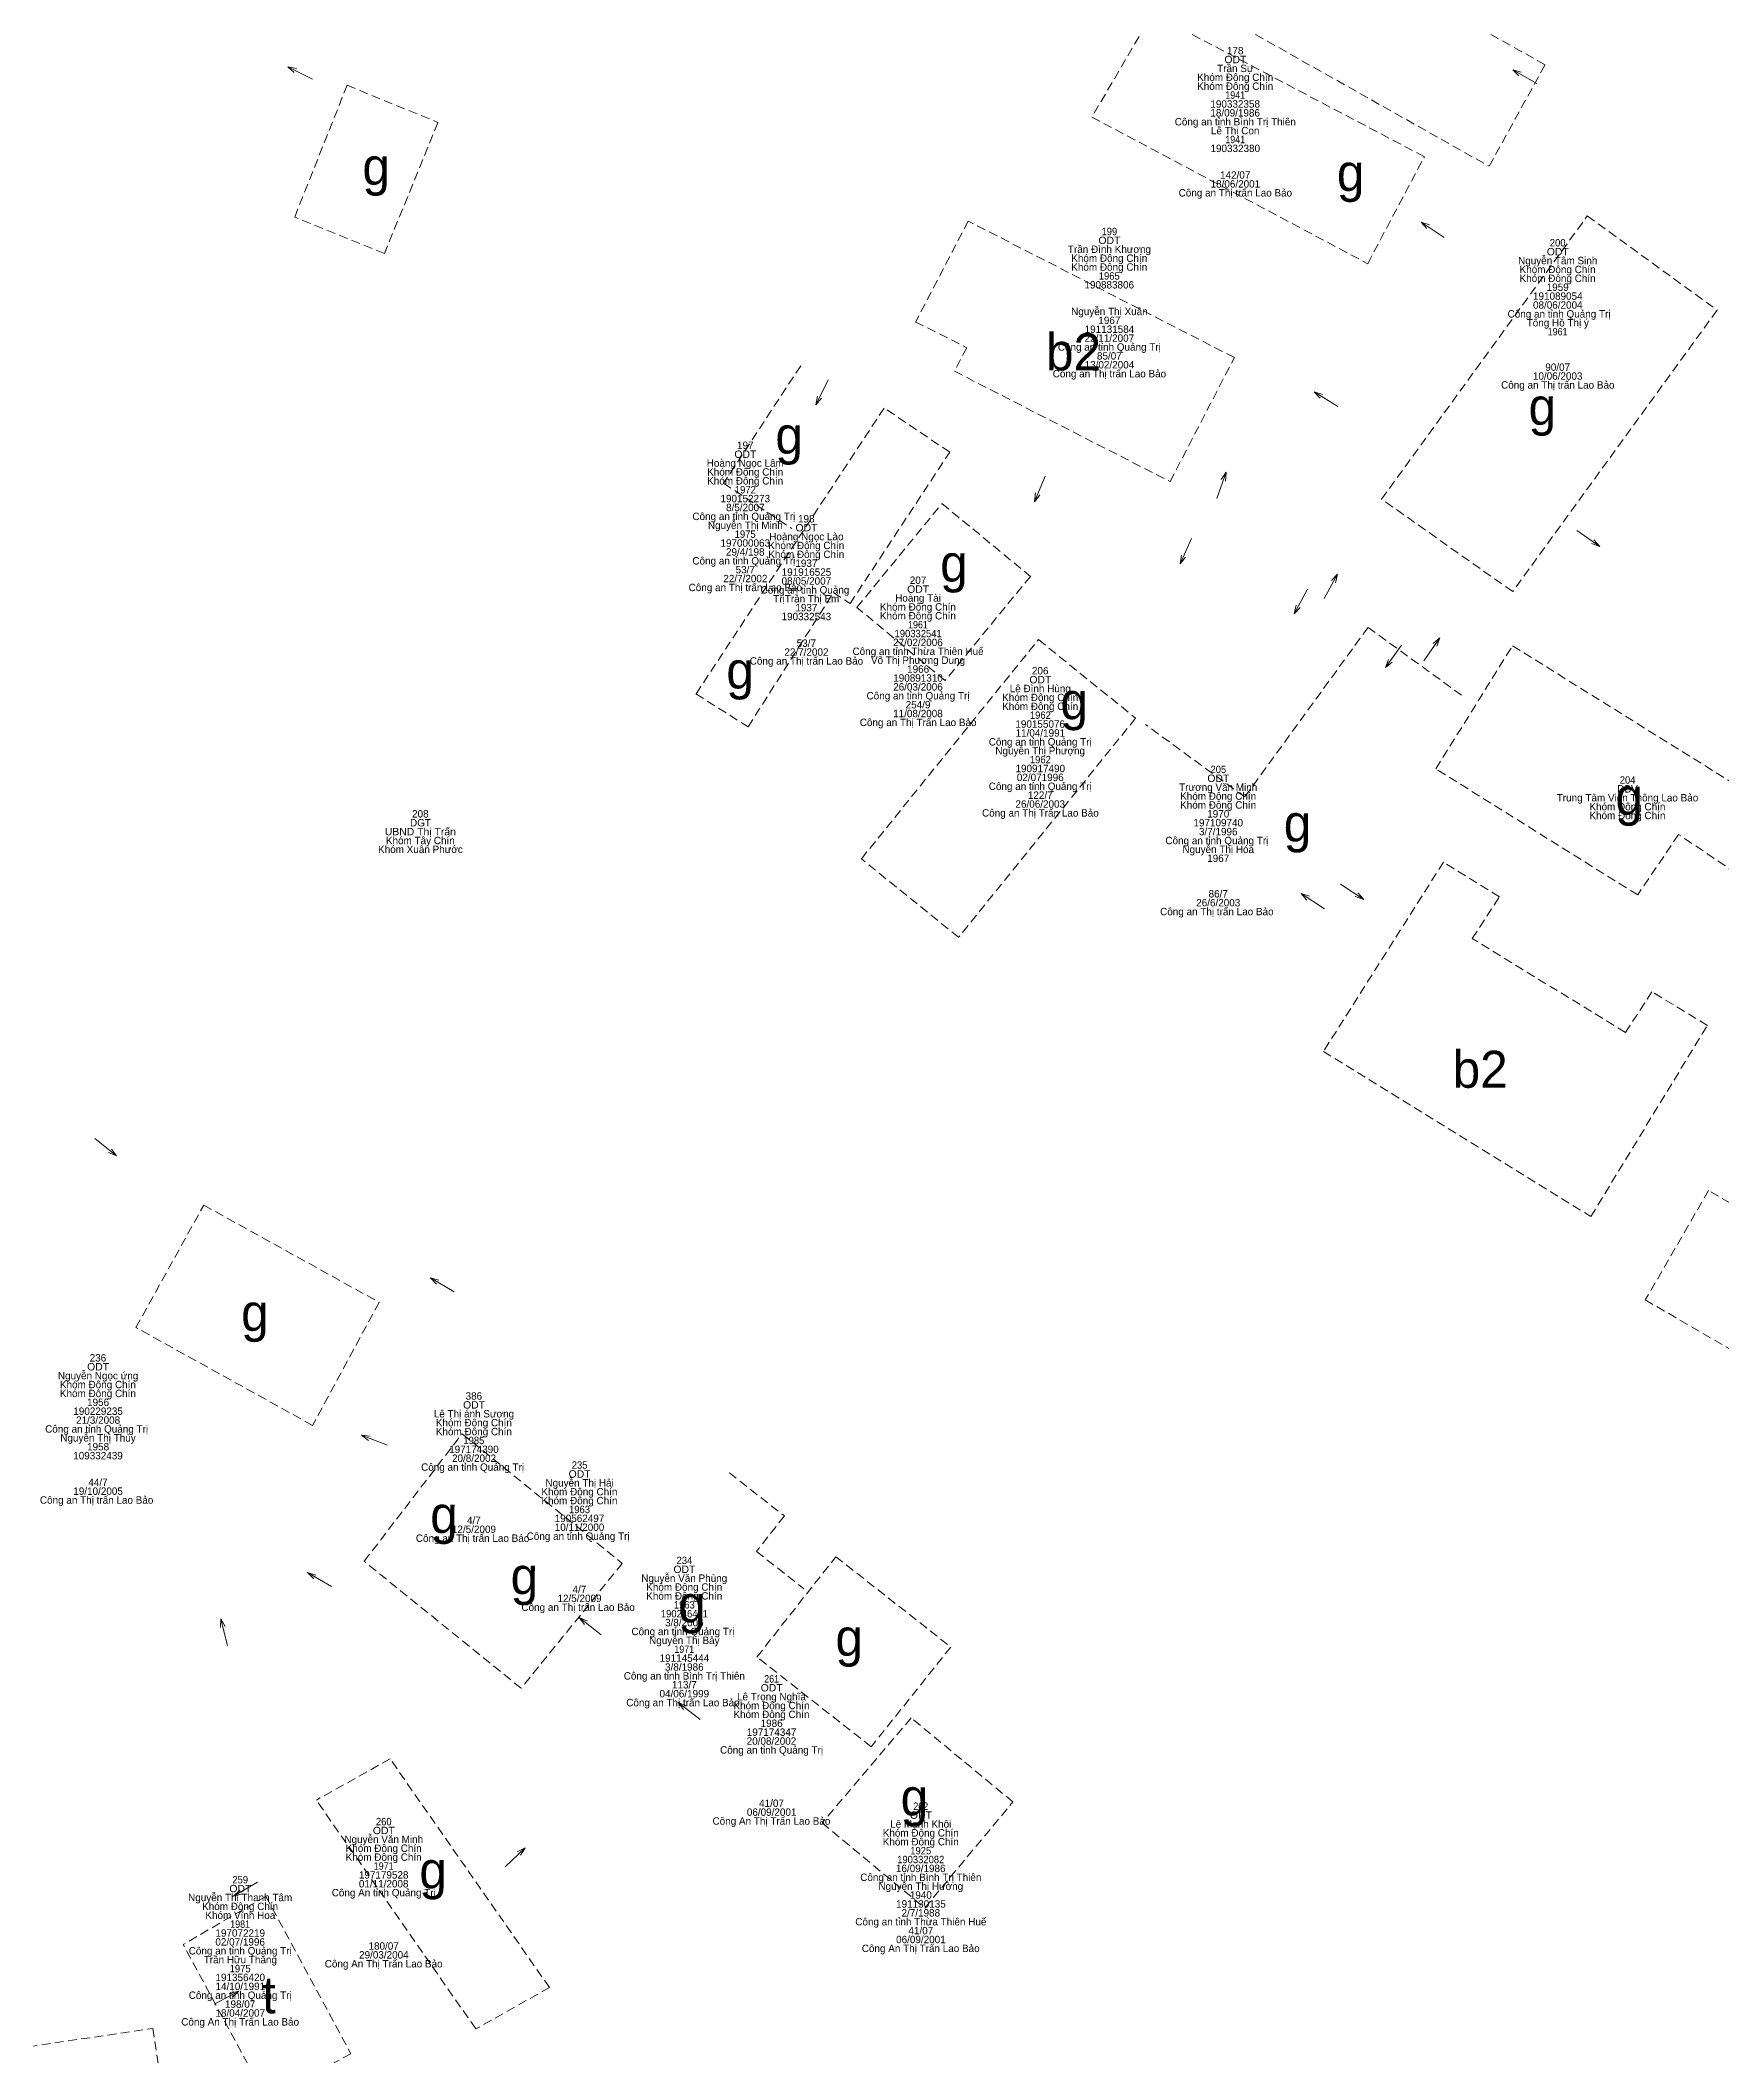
# Model space of a CAD drawing. Header units: metres. Extents: x 537497 to 538007, y 1836993 to 1837512.
# Drawn here: x 537853 to 537943.8, y 1837202.6 to 1837311.5 of the extents above; entities that cross this region are included whole.
import ezdxf
from ezdxf.enums import TextEntityAlignment as Align

# ---------------------------------------------------------------- set-up
doc = ezdxf.new("R2010")
doc.units = ezdxf.units.M
doc.header["$LTSCALE"] = 0.16
doc.linetypes.add('MEDIUM_DASHED', pattern=[4.5, 3, -1.5])
doc.layers.add('14', color=7, linetype='MEDIUM_DASHED', lineweight=13)
doc.layers.add('16', color=7, linetype='Continuous', lineweight=13)
doc.layers.add('15', color=7, linetype='Continuous')

msp = doc.modelspace()

# ---------------------------------------------------------------- linework, layer by layer
at = {"layer": '14'}
for p, q in [((537901.72, 1837286.49), (537906.5, 1837282.56)), ((537906.5, 1837282.56), (537901.89, 1837276.93)), ((537924.73, 1837279.8), (537929.91, 1837276.04)), ((537865.21, 1837211.25), (537860.75, 1837208.65))]:
    msp.add_line(p, q, dxfattribs=at)
for points in [[(537914.26, 1837314.31), (537931.27, 1837304.71), (537934.29, 1837310.2), (537917.2, 1837319.68)], [(537913.09, 1837312.96), (537909.82, 1837307.37), (537924.71, 1837299.45), (537927.77, 1837305.23)], [(537874.5, 1837307.08), (537871.62, 1837300), (537866.77, 1837301.97), (537869.6, 1837309.09)], [(537903.14, 1837301.75), (537900.3, 1837296.3), (537903.06, 1837294.91), (537902.4, 1837293.64), (537914.04, 1837287.68), (537917.51, 1837294.38)], [(537932.54, 1837281.74), (537925.46, 1837286.73), (537936.57, 1837302.03), (537943.58, 1837296.94)], [(537888.44, 1837276.21), (537891.25, 1837274.43), (537895.87, 1837281.69), (537896.76, 1837281.09), (537902.14, 1837289.27), (537898.6, 1837291.65)], [(537902.62, 1837263.06), (537897.37, 1837267.3), (537906.93, 1837279.14), (537912.18, 1837274.9)], [(537949.32, 1837268.34), (537946.99, 1837264.9), (537941.5, 1837268.62), (537939.29, 1837265.35), (537928.39, 1837272.16), (537932.53, 1837278.81)], [(537939.7, 1837243.47), (537945.84, 1837239.9), (537949.26, 1837245.83), (537943.11, 1837249.38)], [(537861.86, 1837248.59), (537871.33, 1837243.34), (537867.74, 1837236.69), (537858.2, 1837241.98)], [(537870.52, 1837229.35), (537875.81, 1837236.24), (537884.46, 1837229.24), (537879, 1837222.49)], [(537895.99, 1837229.6), (537902.2, 1837224.72), (537897.9, 1837219.33), (537891.73, 1837224.18)], [(537905.55, 1837216.35), (537900.06, 1837220.89), (537895.25, 1837215.22), (537900.79, 1837210.62)]]:
    msp.add_lwpolyline(points, close=True, dxfattribs=at)
for points in [[(537894.1, 1837293.94), (537889.93, 1837287.59), (537893.62, 1837285.14)], [(537901.89, 1837276.93), (537897.13, 1837280.88), (537901.72, 1837286.49)], [(537924.73, 1837279.8), (537918.07, 1837270.64), (537912.72, 1837274.55)], [(537931.82, 1837265.25), (537928.8, 1837267.12), (537922.32, 1837256.89), (537936.76, 1837247.97), (537943.05, 1837258.3), (537940.06, 1837260.12)], [(537940.06, 1837260.12), (537938.63, 1837257.92), (537930.36, 1837262.99), (537931.82, 1837265.25)], [(537890.24, 1837234.13), (537893.21, 1837231.8), (537891.7, 1837229.88), (537894.27, 1837227.87)], [(537880.53, 1837206.32), (537871.92, 1837218.68), (537867.94, 1837216.45)], [(537880.53, 1837206.32), (537876.55, 1837204.09), (537867.94, 1837216.45)], [(537865.21, 1837211.25), (537869.81, 1837202.75), (537865.27, 1837200.29), (537860.75, 1837208.65)], [(537843.85, 1837201.85), (537859.11, 1837204.12), (537860.19, 1837196.86)]]:
    msp.add_lwpolyline(points, dxfattribs=at)
at = {"layer": '16'}
for p, q in [((537866.4, 1837310.08), (537866.87, 1837309.99)), ((537932.54, 1837309.92), (537933, 1837309.8)), ((537927.59, 1837301.7), (537928.05, 1837301.55)), ((537894.91, 1837291.83), (537895, 1837292.3)), ((537921.82, 1837292.52), (537922.27, 1837292.38)), ((537917.07, 1837288.18), (537917.03, 1837287.71)), ((537906.71, 1837286.59), (537906.78, 1837287.07)), ((537937.24, 1837284.18), (537936.79, 1837284.34)), ((537914.58, 1837283.23), (537914.65, 1837283.71)), ((537923.08, 1837282.68), (537922.97, 1837282.21)), ((537920.74, 1837280.54), (537920.85, 1837281)), ((537928.6, 1837279.23), (537928.44, 1837278.78)), ((537925.67, 1837277.63), (537925.83, 1837278.07)), ((537921.12, 1837265.43), (537921.57, 1837265.28)), ((537924.5, 1837265.11), (537924.04, 1837265.26)), ((537857.15, 1837251.25), (537856.72, 1837251.44)), ((537874.1, 1837244.67), (537874.55, 1837244.54)), ((537870.38, 1837236.16), (537870.85, 1837236.11)), ((537867.47, 1837228.74), (537867.92, 1837228.61)), ((537862.78, 1837226.24), (537863.01, 1837225.83)), ((537882.14, 1837226.31), (537882.58, 1837226.12)), ((537887.48, 1837221.73), (537887.92, 1837221.54)), ((537879.21, 1837213.88), (537878.96, 1837213.47)), ((537863.47, 1837211.26), (537863.81, 1837211.59)), ((537863.76, 1837206.12), (537863.41, 1837205.8))]:
    msp.add_line(p, q, dxfattribs=at)
for points in [[(537867.74, 1837309.42), (537866.4, 1837310.08), (537866.75, 1837309.77)], [(537933.85, 1837309.19), (537932.54, 1837309.92), (537932.88, 1837309.59)], [(537928.84, 1837300.87), (537927.59, 1837301.7), (537927.9, 1837301.35)], [(537895.57, 1837293.17), (537894.91, 1837291.83), (537895.22, 1837292.18)], [(537923.1, 1837291.73), (537921.82, 1837292.52), (537922.14, 1837292.18)], [(537907.29, 1837287.98), (537906.71, 1837286.59), (537907, 1837286.97)], [(537916.56, 1837286.77), (537917.07, 1837288.18), (537916.8, 1837287.8)], [(537915.19, 1837284.61), (537914.58, 1837283.23), (537914.88, 1837283.6)], [(537936, 1837285.03), (537937.24, 1837284.18), (537936.93, 1837284.54)], [(537922.36, 1837281.36), (537923.08, 1837282.68), (537922.76, 1837282.34)], [(537921.46, 1837281.86), (537920.74, 1837280.54), (537921.06, 1837280.88)], [(537926.53, 1837278.85), (537925.67, 1837277.63), (537926.03, 1837277.93)], [(537927.74, 1837278), (537928.6, 1837279.23), (537928.24, 1837278.93)], [(537923.24, 1837265.93), (537924.5, 1837265.11), (537924.18, 1837265.46)], [(537922.37, 1837264.6), (537921.12, 1837265.43), (537921.43, 1837265.07)], [(537855.98, 1837252.19), (537857.15, 1837251.25), (537856.87, 1837251.62)], [(537875.38, 1837243.9), (537874.1, 1837244.67), (537874.42, 1837244.33)], [(537871.78, 1837235.62), (537870.38, 1837236.16), (537870.76, 1837235.88)], [(537868.76, 1837227.98), (537867.47, 1837228.74), (537867.8, 1837228.4)], [(537863.14, 1837224.79), (537862.78, 1837226.24), (537862.77, 1837225.77)], [(537883.32, 1837225.38), (537882.14, 1837226.31), (537882.42, 1837225.93)], [(537888.66, 1837220.8), (537887.48, 1837221.73), (537887.76, 1837221.35)], [(537878.13, 1837212.84), (537879.21, 1837213.88), (537878.79, 1837213.65)], [(537864.77, 1837212.01), (537863.47, 1837211.26), (537863.93, 1837211.38)], [(537862.43, 1837205.43), (537863.76, 1837206.12), (537863.3, 1837206.02)]]:
    msp.add_lwpolyline(points, dxfattribs=at)

# ---------------------------------------------------------------- texts
at = {"layer": '15'}
for s, width, p in [('ODT', 1.05, (537917.565, 1837310.28)), ('1941', 0.9, (537917.555, 1837308.36)), ('1941', 0.9, (537917.555, 1837305.96)), ('ODT', 1.05, (537910.765, 1837300.51)), ('199', 0.95, (537910.76, 1837300.99)), ('200', 0.95, (537934.97, 1837300.38)), ('ODT', 1.05, (537934.975, 1837299.9)), ('1965', 0.95, (537910.755, 1837298.59)), ('1961', 0.9, (537934.965, 1837295.58)), ('ODT', 1.05, (537891.105, 1837288.96)), ('1972', 0.95, (537891.105, 1837287.04)), ('ODT', 1.05, (537894.405, 1837284.99)), ('1975', 0.95, (537891.095, 1837284.64)), ('ODT', 1.05, (537900.435, 1837281.67)), ('1961', 0.9, (537900.425, 1837279.75)), ('190332541', 0.95, (537900.435, 1837279.27)), ('ODT', 1.05, (537907.035, 1837276.78)), ('1962', 0.95, (537907.035, 1837274.86)), ('1962', 0.95, (537907.035, 1837272.46)), ('205', 0.95, (537916.645, 1837271.93)), ('ODT', 1.05, (537916.645, 1837271.45)), ('204', 0.95, (537938.745, 1837271.36)), ('UBND Thị Trấn', 1.05, (537873.555, 1837268.57)), ('ODT', 1.05, (537856.155, 1837239.66)), ('ODT', 1.05, (537876.455, 1837237.6)), ('1985', 0.95, (537876.445, 1837235.68)), ('ODT', 1.05, (537882.155, 1837233.87)), ('235', 0.95, (537882.155, 1837234.35)), ('1963', 0.95, (537882.15, 1837231.95)), ('ODT', 1.05, (537887.815, 1837228.72)), ('234', 0.95, (537887.815, 1837229.2)), ('190246491', 0.95, (537887.815, 1837226.32)), ('1963', 0.95, (537887.81, 1837226.8)), ('1971', 0.9, (537887.805, 1837224.4)), ('261', 0.9, (537892.525, 1837222.8)), ('ODT', 1.05, (537892.525, 1837222.32)), ('ODT', 1.05, (537900.585, 1837215.44)), ('262', 0.9, (537900.575, 1837215.92)), ('ODT', 1.05, (537871.585, 1837214.61)), ('260', 0.95, (537871.58, 1837215.09)), ('190332082', 0.95, (537900.575, 1837213.04)), ('1925', 0.95, (537900.575, 1837213.52)), ('259', 0.95, (537863.83, 1837211.95)), ('1971', 0.9, (537871.575, 1837212.69)), ('ODT', 1.05, (537863.835, 1837211.47)), ('1981', 0.9, (537863.825, 1837209.55)), ('1975', 0.95, (537863.825, 1837207.15))]:
    msp.add_text(s, height=0.4, dxfattribs=dict(at, width=width)).set_placement(p, align=Align.CENTER)
for s, p in [('178', (537917.555, 1837310.76)), ('Khóm Đông Chín', (537917.555, 1837309.32)), ('Khóm Đông Chín', (537917.555, 1837308.84)), ('Trần Sự', (537917.565, 1837309.8)), ('190332358', (537917.555, 1837307.88)), ('Công an tỉnh Bình Trị Thiên', (537917.56, 1837306.92)), ('18/09/1986', (537917.555, 1837307.4)), ('Lê Thị Con', (537917.555, 1837306.44)), ('190332380', (537917.56, 1837305.48)), ('18/06/2001', (537917.565, 1837303.56)), ('142/07', (537917.555, 1837304.04)), ('Công an Thị trấn Lao Bảo', (537917.565, 1837303.08)), ('Trần Đình Khương', (537910.765, 1837300.03)), ('Khóm Đông Chín', (537910.755, 1837299.55)), ('Khóm Đông Chín', (537910.755, 1837299.07)), ('Nguyễn Tâm Sinh', (537934.97, 1837299.42)), ('190883806', (537910.755, 1837298.11)), ('Khóm Đông Chín', (537934.965, 1837298.94)), ('Khóm Đông Chín', (537934.965, 1837298.46)), ('1959', (537934.97, 1837297.98)), ('08/06/2004', (537934.975, 1837297.02)), ('191089054', (537934.975, 1837297.5)), ('Nguyễn Thị Xuân', (537910.765, 1837296.67)), ('1967', (537910.76, 1837296.19)), (' Công an tỉnh Quảng Trị', (537934.97, 1837296.54)), ('Tống Hồ Thị ý', (537934.975, 1837296.06)), ('Công an tỉnh Quảng Trị', (537910.76, 1837294.75)), ('22/11/2007', (537910.76, 1837295.23)), ('191131584', (537910.765, 1837295.71)), ('13/02/2004', (537910.765, 1837293.79)), ('85/07', (537910.76, 1837294.27)), ('90/07', (537934.97, 1837293.66)), ('Công an Thị trấn Lao Bảo', (537910.765, 1837293.31)), ('Công an Thị trấn Lao Bảo', (537934.975, 1837292.7)), ('10/06/2003', (537934.97, 1837293.18)), ('197', (537891.1, 1837289.44)), ('Hoàng Ngọc Lâm', (537891.1, 1837288.48)), ('Khóm Đông Chín', (537891.095, 1837288)), ('Khóm Đông Chín', (537891.095, 1837287.52)), ('190152273', (537891.1, 1837286.56)), ('8/5/2007', (537891.105, 1837286.08)), ('Công an tỉnh Quảng Trị ', (537891.1, 1837285.6)), ('Nguyễn Thị Minh', (537891.105, 1837285.12)), ('198', (537894.395, 1837285.47)), ('197000063', (537891.1, 1837284.16)), ('Khóm Đông Chín', (537894.395, 1837284.03)), ('Hoàng Ngọc Lào', (537894.4, 1837284.51)), ('Công an tỉnh Quảng Trị ', (537891.1, 1837283.2)), ('29/4/198', (537891.1, 1837283.68)), ('53/7', (537891.1, 1837282.72)), ('Khóm Đông Chín', (537894.395, 1837283.55)), ('1937', (537894.4, 1837283.07)), ('Công an Thị trấn Lao Bảo', (537891.105, 1837281.76)), ('22/7/2002', (537891.105, 1837282.24)), ('Công an tỉnh Quảng ', (537894.4, 1837281.63)), ('08/05/2007', (537894.4, 1837282.11)), ('191916525', (537894.405, 1837282.59)), ('207', (537900.43, 1837282.15)), ('TrịTrần Thị Em', (537894.395, 1837281.15)), ('1937', (537894.4, 1837280.67)), ('Khóm Đông Chín', (537900.425, 1837280.71)), ('Hoàng Tài', (537900.43, 1837281.19)), ('190332543', (537894.4, 1837280.19)), ('Khóm Đông Chín', (537900.425, 1837280.23)), ('53/7', (537894.4, 1837278.75)), ('Công an tỉnh Thừa Thiên Huế', (537900.43, 1837278.31)), ('27/02/2006', (537900.425, 1837278.79)), ('Công an Thị trấn Lao Bảo', (537894.405, 1837277.79)), ('22/7/2002', (537894.405, 1837278.27)), ('Võ Thị Phương Dung', (537900.43, 1837277.83)), ('1966', (537900.435, 1837277.35)), ('206', (537907.025, 1837277.26)), ('26/03/2006', (537900.425, 1837276.39)), ('190891310', (537900.43, 1837276.87)), ('Lê Đình Hùng', (537907.03, 1837276.3)), ('Công an tỉnh Quảng Trị', (537900.43, 1837275.91)), ('254/9', (537900.43, 1837275.43)), ('Khóm Đông Chín', (537907.025, 1837275.82)), ('Khóm Đông Chín', (537907.025, 1837275.34)), ('Công an Thị Trấn Lao Bảo', (537900.435, 1837274.47)), ('11/08/2008', (537900.425, 1837274.95)), ('190155076', (537907.025, 1837274.38)), ('Công an tỉnh Quảng Trị', (537907.03, 1837273.42)), ('Nguyễn Thị Phượng', (537907.025, 1837272.94)), ('11/04/1991', (537907.035, 1837273.9)), ('190917490', (537907.03, 1837271.98)), ('Công an tỉnh Quảng Trị', (537907.03, 1837271.02)), ('02/071996', (537907.03, 1837271.5)), ('Trương Văn Minh', (537916.64, 1837270.97)), ('DBV', (537938.74, 1837270.88)), ('Công an Thị Trấn Lao Bảo', (537907.035, 1837269.58)), ('26/06/2003', (537907.03, 1837270.06)), ('122/7', (537907.03, 1837270.54)), ('Khóm Đông Chín', (537916.635, 1837270.49)), ('Khóm Đông Chín', (537916.635, 1837270.01)), ('Trung Tâm Viễn Thông Lao Bảo', (537938.74, 1837270.4)), ('Khóm Đông Chín', (537938.735, 1837269.92)), ('DGT', (537873.565, 1837269.05)), ('208', (537873.555, 1837269.53)), ('197109740', (537916.64, 1837269.05)), ('3/7/1996', (537916.64, 1837268.57)), ('1970', (537916.64, 1837269.53)), ('Khóm Đông Chín', (537938.735, 1837269.44)), ('Khóm Xuân Phước', (537873.56, 1837267.61)), ('Khóm Tây Chín', (537873.555, 1837268.09)), ('Công an tỉnh Quảng Trị ', (537916.64, 1837268.09)), ('Nguyễn Thị Hóa', (537916.64, 1837267.61)), ('1967', (537916.64, 1837267.13)), ('Công an Thị trấn Lao Bảo ', (537916.64, 1837264.25)), ('26/6/2003', (537916.64, 1837264.73)), ('86/7', (537916.64, 1837265.21)), ('Nguyễn Ngọc ứng', (537856.155, 1837239.18)), ('236', (537856.145, 1837240.14)), ('Khóm Đông Chín', (537856.145, 1837238.7)), ('Khóm Đông Chín', (537856.145, 1837238.22)), ('386', (537876.445, 1837238.08)), ('190229235', (537856.155, 1837237.26)), ('1956', (537856.155, 1837237.74)), ('Lê Thị ánh Sương', (537876.45, 1837237.12)), ('Công an tỉnh Quảng Trị ', (537856.15, 1837236.3)), ('Nguyễn Thị Thùy', (537856.15, 1837235.82)), ('21/3/2008', (537856.155, 1837236.78)), ('Khóm Đông Chín', (537876.445, 1837236.64)), ('Khóm Đông Chín', (537876.445, 1837236.16)), ('109332439', (537856.15, 1837234.86)), ('1958', (537856.155, 1837235.34)), ('197174390', (537876.45, 1837235.2)), ('Công an tỉnh Quảng Trị ', (537876.45, 1837234.24)), ('20/8/2002', (537876.455, 1837234.72)), ('19/10/2005', (537856.155, 1837232.94)), ('44/7', (537856.15, 1837233.42)), ('Khóm Đông Chín', (537882.145, 1837232.91)), ('Nguyễn Thị Hải', (537882.155, 1837233.39)), ('Công an Thị trấn Lao Bảo ', (537856.15, 1837232.46)), ('Khóm Đông Chín', (537882.145, 1837232.43)), ('Công an Thị trấn Lao Bảo ', (537876.45, 1837230.4)), ('12/5/2009', (537876.45, 1837230.88)), ('4/7', (537876.445, 1837231.36)), ('Công an tỉnh Quảng Trị ', (537882.15, 1837230.51)), ('190562497', (537882.15, 1837231.47)), ('10/11/2000', (537882.15, 1837230.99)), ('Nguyễn Văn Phùng', (537887.805, 1837228.24)), ('12/5/2009', (537882.15, 1837227.15)), ('4/7', (537882.145, 1837227.63)), ('Khóm Đông Chín', (537887.805, 1837227.76)), ('Khóm Đông Chín', (537887.805, 1837227.28)), ('Công an Thị trấn Lao Bảo ', (537882.15, 1837226.67)), ('Công an tỉnh Quảng Trị ', (537887.81, 1837225.36)), ('Nguyễn Thị Bảy', (537887.81, 1837224.88)), ('3/8/2006', (537887.81, 1837225.84)), ('191145444', (537887.815, 1837223.92)), ('Công an tỉnh Bình Trị Thiên', (537887.81, 1837222.96)), ('3/8/1986', (537887.81, 1837223.44)), ('04/06/1999', (537887.81, 1837222)), ('113/7', (537887.81, 1837222.48)), ('Lê Trọng Nghĩa', (537892.515, 1837221.84)), ('Công an Thị trấn Lao Bảo ', (537887.81, 1837221.52)), ('Khóm Đông Chín', (537892.515, 1837221.36)), ('Khóm Đông Chín', (537892.515, 1837220.88)), ('197174347', (537892.52, 1837219.92)), ('1986', (537892.525, 1837220.4)), ('Công an tỉnh Quảng Trị', (537892.52, 1837218.96)), ('20/08/2002', (537892.515, 1837219.44)), ('Công An Thị Trấn Lao Bảo', (537892.515, 1837215.12)), ('06/09/2001', (537892.525, 1837215.6)), ('41/07', (537892.52, 1837216.08)), ('Nguyễn Văn Minh', (537871.58, 1837214.13)), ('Khóm Đông Chín', (537900.575, 1837214.48)), ('Lê Mạnh Khôi', (537900.575, 1837214.96)), ('Khóm Đông Chín', (537871.575, 1837213.65)), ('Khóm Đông Chín', (537871.575, 1837213.17)), ('Khóm Đông Chín', (537900.575, 1837214)), ('197179528', (537871.575, 1837212.21)), ('Công an tỉnh Bình Trị Thiên', (537900.58, 1837212.08)), ('16/09/1986', (537900.575, 1837212.56)), ('Nguyễn Thị Thanh Tâm', (537863.825, 1837210.99)), ('Công An tỉnh Quảng Trị', (537871.58, 1837211.25)), ('01/11/2008', (537871.575, 1837211.73)), ('Nguyễn Thị Hường', (537900.58, 1837211.6)), ('1940', (537900.58, 1837211.12)), ('Khóm Đông Chín', (537863.825, 1837210.51)), ('Khóm Vĩnh Hoa', (537863.835, 1837210.03)), ('Công an tỉnh Thừa Thiên Huế', (537900.58, 1837209.68)), ('191130135', (537900.585, 1837210.64)), ('2/7/1988', (537900.58, 1837210.16)), ('197072219', (537863.83, 1837209.07)), ('06/09/2001', (537900.585, 1837208.72)), ('41/07', (537900.58, 1837209.2)), ('Công an tỉnh Quảng Trị', (537863.83, 1837208.11)), ('Trần Hữu Thăng', (537863.835, 1837207.63)), ('02/07/1996', (537863.825, 1837208.59)), ('29/03/2004', (537871.585, 1837207.89)), ('180/07', (537871.575, 1837208.37)), ('Công An Thị Trấn Lao Bảo', (537900.575, 1837208.24)), ('191356420', (537863.83, 1837206.67)), ('Công An Thị Trấn Lao Bảo', (537871.575, 1837207.41)), ('Công an tỉnh Quảng Trị', (537863.83, 1837205.71)), ('14/10/1991', (537863.835, 1837206.19)), ('Công An Thị Trấn Lao Bảo', (537863.825, 1837204.27)), ('18/04/2007', (537863.83, 1837204.75)), ('198/07', (537863.825, 1837205.23))]:
    msp.add_text(s, height=0.4, dxfattribs=at).set_placement(p, align=Align.CENTER)
at = {"layer": '16'}
for s, p in [('g', (537871.17, 1837303.71)), ('g', (537923.79, 1837303.37)), ('b2', (537908.825, 1837293.69)), ('g', (537934.14, 1837290.74)), ('g', (537893.47, 1837289.18)), ('g', (537902.37, 1837282.27)), ('g', (537890.82, 1837276.49)), ('g', (537908.86, 1837274.83)), ('g', (537938.83, 1837269.67)), ('g', (537920.92, 1837268.23)), ('b2', (537930.785, 1837254.93))]:
    msp.add_text(s, height=2, dxfattribs=at).set_placement(p, align=Align.CENTER)
for s, p in [('g', (537863.88, 1837241.79)), ('g', (537874.09, 1837230.87)), ('g', (537878.43, 1837227.57)), ('g', (537887.48, 1837226.04)), ('g', (537895.97, 1837224.24)), ('g', (537899.49, 1837215.61)), ('g', (537873.5, 1837211.67)), ('t', (537865.01, 1837204.93))]:
    msp.add_text(s, height=2, dxfattribs=at).set_placement(p)

doc.saveas('drawing.dxf')
